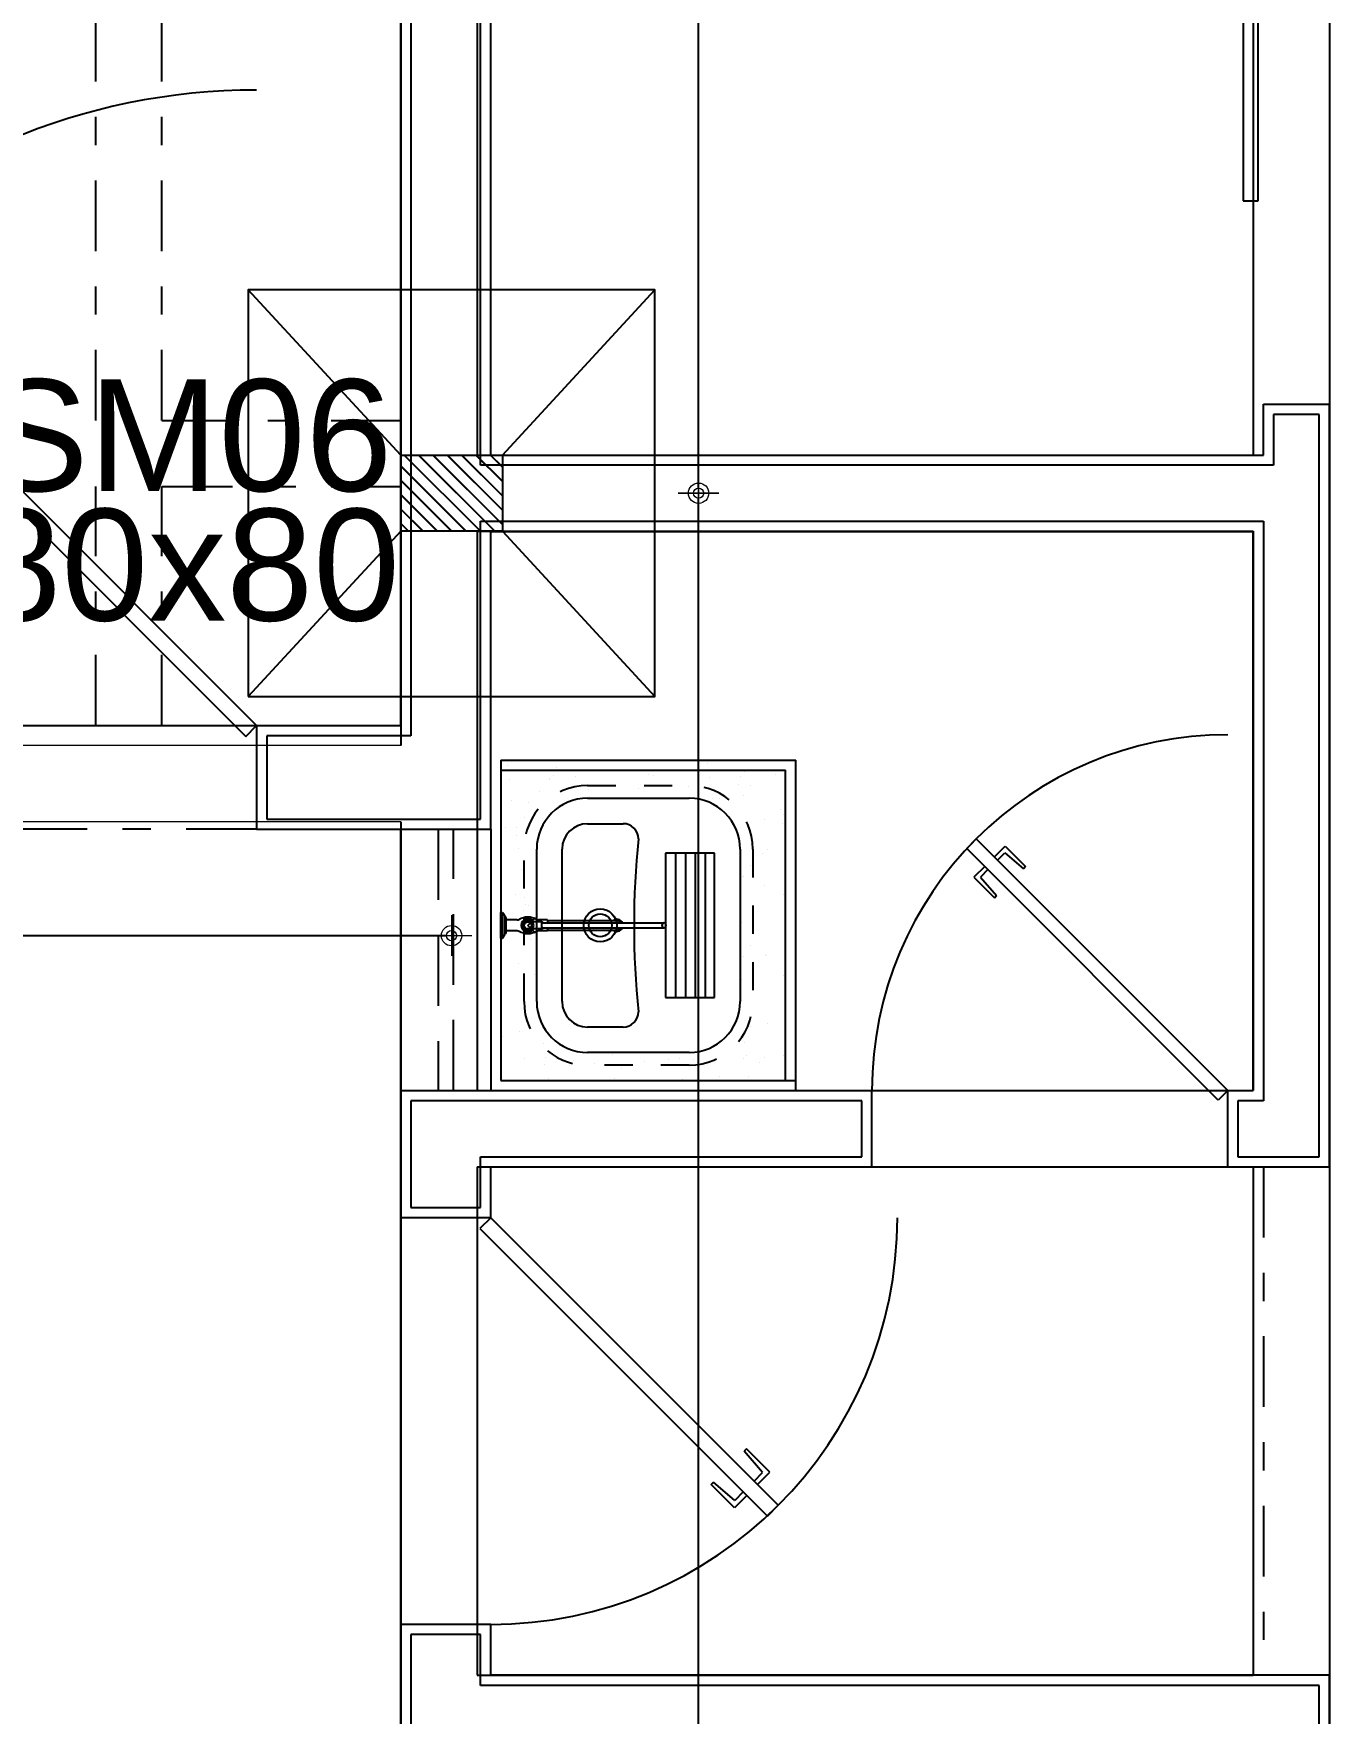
# Model space of a CAD drawing. Header units: millimetres. Extents: x 2317 to 2736, y 1295 to 1343.
# Drawn here: x 2503.31 to 2507.9, y 1318.05 to 1323.99 of the extents above; entities that cross this region are included whole.
import ezdxf

# ---------------------------------------------------------------- set-up
doc = ezdxf.new("R2010")
doc.units = ezdxf.units.MM
doc.linetypes.add('DASHDOT', pattern=[1, 0.5, -0.25, 0, -0.25])
doc.linetypes.add('HIDDEN', pattern=[0.375, 0.25, -0.125])
for name, color, linetype in [('ARQUITETONICO', 8, 'Continuous'), ('BL-CRM-03', 7, 'Continuous'), ('LOUÇAS E METAIS', 5, 'Continuous'), ('PILARES', 1, 'Continuous'), ('sapatas', 4, 'Continuous'), ('VIGAS', 5, 'Continuous')]:
    doc.layers.add(name, color=color, linetype=linetype)
for name, color, linetype, lineweight in [('COTAS', 53, 'Continuous', 9), ('DT-Forma', 5, 'Continuous', 5), ('LC-Textos', 3, 'Continuous', 20)]:
    doc.layers.add(name, color=color, linetype=linetype, lineweight=lineweight)
doc.styles.add('Arial', font='arial.ttf')
doc.styles.add('CARIMBO_DADOS', font='arial.ttf', dxfattribs={"height": 0.1})
doc.dimstyles.new('COTAS_EXTERNAS', dxfattribs={"dimtxt": 0.1, "dimasz": 0.01, "dimexe": 0, "dimexo": 0, "dimgap": 0.07, "dimtad": 1, "dimzin": 5, "dimdsep": 46, "dimtxsty": 'CARIMBO_DADOS', "dimblk1": 'CIRCULOS', "dimblk2": 'CIRCULOS', "dimsah": 1, "dimcen": 0, "dimse1": 1, "dimse2": 1, "dimclrd": 8, "dimclre": 8, "dimclrt": 230, "dimadec": 0, "dimazin": 0, "dimtfac": 100, "dimtix": 1, "dimtmove": 2, "dimatfit": 3, "dimldrblk": 'CIRCULOS', "dimfxl": 1, "dimtolj": 1, "dimtzin": 5, "dimarcsym": 0})

# ---------------------------------------------------------------- blocks, each defined once
blk = doc.blocks.new('CIRCULOS')
at = {"layer": 'COTAS'}
for p, q in [((0, 4), (0, -4)), ((-4, 0), (4, 0))]:
    blk.add_line(p, q, dxfattribs=at)
for radius in [2, 1]:
    blk.add_circle((0, 0), radius, dxfattribs=at)
blk = doc.blocks.new('*D98')
at = {"color": 8, "lineweight": -2}
blk.add_line((-2.141, -4.0979), (-2.141, 1.3821), dxfattribs=at)
at = {"layer": 'Defpoints', "color": 0}
for p in [(-2.527, 1.3921), (-2.141, 1.3921), (-2.527, -4.1079)]:
    blk.add_point(p, dxfattribs=at)
at = {"color": 8, "lineweight": -2, "xscale": 0.01, "yscale": 0.01, "zscale": 0.01}
for p, rotation in [((-2.141, 1.3921), 90), ((-2.141, -4.1079), 270)]:
    blk.add_blockref('CIRCULOS', p, dxfattribs=dict(at, rotation=rotation))
at = {"color": 230, "insert": (-2.262, -1.3579), "char_height": 0.1, "attachment_point": 5, "rotation": 90, "style": 'CARIMBO_DADOS'}
blk.add_mtext('\\A1;5.50', dxfattribs=at)
blk = doc.blocks.new('*D99')
at = {"color": 8, "lineweight": -2}
blk.add_line((-2.141, 1.4021), (-2.141, 4.7161), dxfattribs=at)
at = {"layer": 'Defpoints', "color": 0}
for p in [(-2.527, 4.7261), (-2.141, 4.7261), (-2.527, 1.3921)]:
    blk.add_point(p, dxfattribs=at)
at = {"color": 8, "lineweight": -2, "xscale": 0.01, "yscale": 0.01, "zscale": 0.01}
for p, rotation in [((-2.141, 4.7261), 90), ((-2.141, 1.3921), 270)]:
    blk.add_blockref('CIRCULOS', p, dxfattribs=dict(at, rotation=rotation))
at = {"color": 230, "insert": (-2.262, 3.0591), "char_height": 0.1, "attachment_point": 5, "rotation": 90, "style": 'CARIMBO_DADOS'}
blk.add_mtext('\\A1;3.33', dxfattribs=at)
blk = doc.blocks.new('*D101')
at = {"color": 8, "lineweight": -2}
blk.add_line((-6.137, 0.5218), (-2.637, 0.5218), dxfattribs=at)
at = {"layer": 'Defpoints', "color": 0}
for p in [(-2.627, 1.3171), (-6.147, 0.7456), (-2.627, 0.5218)]:
    blk.add_point(p, dxfattribs=at)
at = {"color": 8, "lineweight": -2, "xscale": 0.01, "yscale": 0.01, "zscale": 0.01, "rotation": 180}
blk.add_blockref('CIRCULOS', (-6.147, 0.5218), dxfattribs=at)
at = {"color": 8, "lineweight": -2, "xscale": 0.01, "yscale": 0.01, "zscale": 0.01}
blk.add_blockref('CIRCULOS', (-2.627, 0.5218), dxfattribs=at)
at = {"color": 230, "insert": (-4.387, 0.6429), "char_height": 0.1, "attachment_point": 5, "style": 'CARIMBO_DADOS'}
blk.add_mtext('\\A1;3.52', dxfattribs=at)
blk = doc.blocks.new('*E10')
at = {"layer": 'LOUÇAS E METAIS'}
blk.add_ellipse((486.9, -52), major_axis=(0, -4.75), ratio=0.103175, start_param=0, end_param=3.141593, dxfattribs=at)
blk = doc.blocks.new('1')
h = blk.add_hatch()
h.set_pattern_fill('JIS_LC_20', color=256, scale=0.001, angle=-90, style=0)
h.set_pattern_definition([(315, (-1324.93345, 2664.556458), (0.01414213562, 0.01414213562), []), (315, (-1324.93345, 2664.556058), (0.01414213562, 0.01414213562), [])])
h.paths.add_polyline_path([(-2.527, 1.3171), (-2.527, 1.3921), (-2.727, 1.3921), (-2.727, 1.3171)])
h.paths.add_polyline_path([(-2.527, 1.3921), (-2.527, 1.4671), (-2.727, 1.4671), (-2.727, 1.3921)])
at = {"layer": 'DT-Forma'}
for p, q in [((-2.727, 0.8956), (-6.247, 0.8956)), ((-2.727, 0.7456), (-6.097, 0.7456))]:
    blk.add_line(p, q, dxfattribs=at)
at = {"layer": 'PILARES'}
blk.add_lwpolyline([(-2.527, 1.4671), (-2.527, 1.3171), (-2.727, 1.3171), (-2.727, 1.4671)], close=True, dxfattribs=at)
at = {"layer": 'sapatas'}
for p, q in [((-2.727, 1.4671), (-3.027, 1.7921)), ((-2.527, 1.4671), (-2.227, 1.7921)), ((-2.727, 1.3171), (-3.027, 0.9921)), ((-2.527, 1.3171), (-2.227, 0.9921))]:
    blk.add_line(p, q, dxfattribs=at)
blk.add_lwpolyline([(-3.027, 0.9921), (-2.227, 0.9921), (-2.227, 1.7921), (-3.027, 1.7921)], close=True, dxfattribs=at)
at = {"layer": 'VIGAS'}
for p, q in [((-2.727, 4.6511), (-2.727, 0.8956)), ((-2.577, 4.6511), (-2.577, 1.4671)), ((-1.05, 4.6511), (-1.05, 1.4671)), ((-0.9, 4.6511), (-0.9, -4.0329)), ((-2.577, 1.4671), (-1.05, 1.4671)), ((-2.577, 1.3171), (-2.577, 0.2171)), ((-2.577, 1.3171), (-1.05, 1.3171)), ((-1.05, 1.3171), (-1.05, 0.2171)), ((-2.727, 0.7456), (-2.727, -7.5609)), ((-2.577, 0.2171), (-1.05, 0.2171)), ((-2.577, 0.0671), (-2.577, -0.9329)), ((-2.577, 0.0671), (-1.05, 0.0671)), ((-1.05, 0.0671), (-1.05, -0.9329)), ((-2.577, -0.9329), (-1.05, -0.9329))]:
    blk.add_line(p, q, dxfattribs=at)
at = {"layer": 'LC-Textos', "char_height": 0.22, "attachment_point": 7, "line_spacing_factor": 0.798, "style": 'Arial'}
for s, insert, width in [('SM06', (-3.5463, 1.393), 0.528), ('80x80', (-3.5657, 1.1383), 2.112)]:
    blk.add_mtext(s, dxfattribs=dict(at, insert=insert, width=width))
for base, p1, p2, picture, middle in [((-2.141, 4.7261), (-2.527, 1.3921), (-2.527, 4.7261), '*D99', (-2.262, 3.0591)), ((-2.141, 1.3921), (-2.527, -4.1079), (-2.527, 1.3921), '*D98', (-2.262, -1.3579))]:
    dim = blk.add_linear_dim(base=base, p1=p1, p2=p2, angle=90, dimstyle='COTAS_EXTERNAS')
    dim.commit()
    dim.dimension.update_dxf_attribs({"geometry": picture, "text_midpoint": middle})
dim = blk.add_linear_dim(base=(-2.627, 0.5218), p1=(-6.147, 0.7456), p2=(-2.627, 1.3171), dimstyle='COTAS_EXTERNAS')
dim.commit()
dim.dimension.update_dxf_attribs({"geometry": '*D101', "text_midpoint": (-4.387, 0.6429)})

msp = doc.modelspace()

# ---------------------------------------------------------------- linework, layer by layer
at = {"layer": 'ARQUITETONICO', "linetype": 'DASHDOT', "ltscale": 0.5}
for p, q in [((2503.5314, 1322.623), (2503.5314, 1337.9158)), ((2503.7654, 1322.623), (2503.7654, 1337.6818)), ((2503.7654, 1322.623), (2504.6114, 1322.623)), ((2503.5314, 1321.543), (2503.5314, 1322.389)), ((2503.7654, 1321.543), (2503.7654, 1322.389)), ((2503.7654, 1322.389), (2504.6114, 1322.389)), ((2499.3428, 1321.543), (2504.6114, 1321.543)), ((2504.1011, 1321.1758), (2499.6011, 1321.1758)), ((2507.666, 1319.9806), (2507.666, 1318.1806)), ((2507.9, 1319.9806), (2507.9, 1318.1806))]:
    msp.add_line(p, q, dxfattribs=at)
at = {"layer": 'ARQUITETONICO'}
for p, q in [((2507.594, 1325.2006), (2507.594, 1323.4006)), ((2507.648, 1323.4006), (2507.648, 1325.2006)), ((2504.6114, 1321.543), (2504.6114, 1324.8442)), ((2504.6474, 1324.8082), (2504.6474, 1321.507)), ((2504.894, 1322.4646), (2504.894, 1324.8082)), ((2504.93, 1322.5006), (2504.93, 1324.8442)), ((2507.594, 1323.4006), (2507.648, 1323.4006)), ((2504.1011, 1321.543), (2502.5101, 1323.134)), ((2502.4719, 1323.0958), (2504.0629, 1321.5048)), ((2507.666, 1322.5006), (2507.666, 1322.6806)), ((2507.666, 1322.6806), (2507.9, 1322.6806)), ((2507.9, 1319.9806), (2507.9, 1322.6806)), ((2507.864, 1322.6446), (2507.702, 1322.6446)), ((2507.702, 1322.6446), (2507.702, 1322.4646)), ((2507.864, 1320.0166), (2507.864, 1322.6446)), ((2504.93, 1322.5006), (2507.666, 1322.5006)), ((2507.702, 1322.4646), (2504.894, 1322.4646)), ((2504.894, 1321.2118), (2504.894, 1322.2666)), ((2504.894, 1322.2666), (2507.666, 1322.2666)), ((2507.666, 1322.2666), (2507.666, 1320.2146)), ((2504.93, 1321.1758), (2504.93, 1322.2306)), ((2504.93, 1322.2306), (2507.63, 1322.2306)), ((2507.63, 1320.2506), (2507.63, 1322.2306)), ((2499.6011, 1321.543), (2504.1011, 1321.543)), ((2504.0629, 1321.5048), (2504.1011, 1321.543)), ((2504.1011, 1321.543), (2504.6114, 1321.543)), ((2504.1011, 1321.543), (2504.1011, 1321.1758)), ((2504.6474, 1321.507), (2504.1371, 1321.507)), ((2504.1371, 1321.507), (2504.1371, 1321.2118)), ((2504.966, 1321.4206), (2506.01, 1321.4206)), ((2504.966, 1321.4206), (2504.966, 1320.2866)), ((2505.0165, 1321.4198), (2505.0165, 1321.4198)), ((2506.01, 1320.2866), (2506.01, 1321.4206)), ((2504.966, 1321.3846), (2505.974, 1321.3846)), ((2504.9889, 1321.4002), (2504.9889, 1321.4002)), ((2504.9952, 1321.3526), (2504.9952, 1321.3526)), ((2505.1379, 1321.3572), (2505.1379, 1321.3572)), ((2505.1381, 1321.3509), (2505.1381, 1321.3509)), ((2505.1536, 1321.3678), (2505.1536, 1321.3678)), ((2505.1625, 1321.3957), (2505.1625, 1321.3957)), ((2505.2306, 1321.3626), (2505.2306, 1321.3626)), ((2505.489, 1321.3713), (2505.489, 1321.3713)), ((2505.5074, 1321.3661), (2505.5074, 1321.3661)), ((2505.6983, 1321.407), (2505.6983, 1321.407)), ((2505.7045, 1321.3594), (2505.7045, 1321.3594)), ((2505.8139, 1321.3634), (2505.8139, 1321.3634)), ((2505.8293, 1321.3803), (2505.8293, 1321.3803)), ((2505.94, 1321.3694), (2505.94, 1321.3694)), ((2505.974, 1320.2866), (2505.974, 1321.3846)), ((2505.1011, 1321.3096), (2505.1011, 1321.3096)), ((2505.2773, 1321.3153), (2505.2773, 1321.3153)), ((2505.2785, 1321.2922), (2505.2785, 1321.2922)), ((2505.4535, 1321.3211), (2505.4535, 1321.3211)), ((2505.4726, 1321.3227), (2505.4726, 1321.3227)), ((2505.6297, 1321.3268), (2505.6297, 1321.3268)), ((2505.8058, 1321.3326), (2505.8058, 1321.3326)), ((2505.8254, 1321.294), (2505.8254, 1321.294)), ((2505.8499, 1321.3325), (2505.8499, 1321.3325)), ((2505.005, 1321.2783), (2505.005, 1321.2783)), ((2505.0653, 1321.2714), (2505.0653, 1321.2714)), ((2505.2729, 1321.2856), (2505.6329, 1321.2856)), ((2505.7143, 1321.2851), (2505.7143, 1321.2851)), ((2505.741, 1321.2839), (2505.741, 1321.2839)), ((2505.9563, 1321.2452), (2505.9563, 1321.2452)), ((2504.1011, 1321.1758), (2504.93, 1321.1758)), ((2504.1371, 1321.2118), (2504.894, 1321.2118)), ((2504.6114, 1320.2506), (2504.6114, 1321.1758)), ((2504.93, 1321.1758), (2504.93, 1320.2506)), ((2504.9819, 1321.1804), (2504.9819, 1321.1804)), ((2505.0195, 1321.1805), (2505.0195, 1321.1805)), ((2505.0495, 1321.2184), (2505.0495, 1321.2184)), ((2505.2729, 1321.1956), (2505.3989, 1321.1956)), ((2505.9005, 1321.2093), (2505.9005, 1321.2093)), ((2505.9626, 1321.1976), (2505.9626, 1321.1976)), ((2505.9659, 1321.229), (2505.9659, 1321.229)), ((2504.9664, 1321.1635), (2504.9664, 1321.1635)), ((2505.0213, 1321.1541), (2505.0213, 1321.1541)), ((2505.9724, 1321.1233), (2505.9724, 1321.1233)), ((2506.6156, 1321.1082), (2506.649, 1321.1416)), ((2506.649, 1321.1416), (2507.54, 1320.2506)), ((2506.713, 1321.0776), (2506.7512, 1321.1159)), ((2506.7512, 1321.1159), (2506.8237, 1321.0434)), ((2505.0276, 1321.1065), (2505.0276, 1321.1065)), ((2505.0929, 1320.5656), (2505.0929, 1321.1056)), ((2505.1829, 1320.5656), (2505.1829, 1321.1056)), ((2505.5492, 1321.091), (2505.5492, 1320.5802)), ((2505.7229, 1321.091), (2505.5492, 1321.091)), ((2505.5842, 1321.091), (2505.5842, 1320.5802)), ((2505.6192, 1321.091), (2505.6192, 1320.5802)), ((2505.6543, 1321.091), (2505.6543, 1320.5802)), ((2505.6893, 1321.091), (2505.6893, 1320.5802)), ((2505.7229, 1320.5802), (2505.7229, 1321.091)), ((2505.8129, 1321.1056), (2505.8129, 1320.5656)), ((2505.8147, 1321.0856), (2505.8147, 1321.0856)), ((2505.8941, 1321.0885), (2505.8941, 1321.0885)), ((2505.9096, 1321.1054), (2505.9096, 1321.1054)), ((2507.5066, 1320.2172), (2506.6156, 1321.1082)), ((2506.7241, 1321.0665), (2506.7506, 1321.0929)), ((2506.7506, 1321.0929), (2506.8164, 1321.0361)), ((2505.0374, 1321.0322), (2505.0374, 1321.0322)), ((2505.8212, 1321.009), (2505.8212, 1321.009)), ((2505.8259, 1321.0092), (2505.8259, 1321.0092)), ((2505.8504, 1321.0478), (2505.8504, 1321.0478)), ((2506.6796, 1321.0442), (2506.6413, 1321.0059)), ((2506.6413, 1321.0059), (2506.7138, 1320.9335)), ((2506.6907, 1321.0331), (2506.6642, 1321.0066)), ((2506.6642, 1321.0066), (2506.7211, 1320.9408)), ((2506.8237, 1321.0434), (2506.8164, 1321.0361)), ((2505.0184, 1320.9466), (2505.0184, 1320.9466)), ((2505.05, 1320.9336), (2505.05, 1320.9336)), ((2505.8993, 1320.9754), (2505.8993, 1320.9754)), ((2505.9664, 1320.9442), (2505.9664, 1320.9442)), ((2506.7138, 1320.9335), (2506.7211, 1320.9408)), ((2504.966, 1320.7906), (2504.966, 1320.8806)), ((2504.966, 1320.8806), (2504.9714, 1320.8806)), ((2504.9714, 1320.8806), (2504.9804, 1320.868)), ((2504.9714, 1320.7906), (2504.9714, 1320.8806)), ((2505.0467, 1320.8886), (2505.0467, 1320.8886)), ((2505.0537, 1320.908), (2505.0537, 1320.908)), ((2505.0621, 1320.9055), (2505.0621, 1320.9055)), ((2504.9804, 1320.8032), (2504.9804, 1320.868)), ((2504.9804, 1320.8032), (2504.9804, 1320.868)), ((2504.9804, 1320.8032), (2504.9804, 1320.868)), ((2504.9804, 1320.8046), (2504.9804, 1320.8666)), ((2504.9804, 1320.8653), (2504.9804, 1320.8059)), ((2504.9822, 1320.8653), (2504.9804, 1320.8653)), ((2504.9804, 1320.8641), (2504.9804, 1320.8071)), ((2504.9804, 1320.8104), (2504.9804, 1320.8608)), ((2504.9804, 1320.8181), (2504.9804, 1320.8532)), ((2504.984, 1320.8635), (2504.984, 1320.8077)), ((2505.0234, 1320.8554), (2504.984, 1320.8554)), ((2505.0234, 1320.8158), (2504.984, 1320.8158)), ((2505.06, 1320.8604), (2505.06, 1320.8604)), ((2505.0614, 1320.8356), (2505.0888, 1320.8631)), ((2505.0888, 1320.8082), (2505.0614, 1320.8356)), ((2505.1104, 1320.8478), (2505.077, 1320.8478)), ((2505.1104, 1320.8235), (2505.077, 1320.8235)), ((2505.1316, 1320.8554), (2505.0994, 1320.8554)), ((2505.1316, 1320.8158), (2505.0994, 1320.8158)), ((2505.1104, 1320.8478), (2505.1122, 1320.8478)), ((2505.1104, 1320.8235), (2505.1122, 1320.8235)), ((2505.1122, 1320.8442), (2505.5436, 1320.8442)), ((2505.1122, 1320.8271), (2505.5436, 1320.8271)), ((2505.1122, 1320.8235), (2505.1122, 1320.8235)), ((2505.1316, 1320.8554), (2505.1316, 1320.8442)), ((2505.1316, 1320.8527), (2505.3764, 1320.8527)), ((2505.1316, 1320.8271), (2505.1316, 1320.8158)), ((2505.1316, 1320.8185), (2505.3764, 1320.8185)), ((2505.8178, 1320.8463), (2505.8178, 1320.8463)), ((2504.966, 1320.7906), (2504.9714, 1320.7906)), ((2504.9714, 1320.7906), (2504.9804, 1320.8032)), ((2504.9738, 1320.8091), (2504.9738, 1320.8091)), ((2504.9822, 1320.8059), (2504.9804, 1320.8059)), ((2505.0698, 1320.786), (2505.0698, 1320.786)), ((2505.851, 1320.763), (2505.851, 1320.763)), ((2505.0273, 1320.6996), (2505.0273, 1320.6996)), ((2505.8264, 1320.7244), (2505.8264, 1320.7244)), ((2505.9015, 1320.7341), (2505.9015, 1320.7341)), ((2505.9082, 1320.7284), (2505.9082, 1320.7284)), ((2505.0505, 1320.6488), (2505.0505, 1320.6488)), ((2505.0861, 1320.6618), (2505.0861, 1320.6618)), ((2505.8181, 1320.6431), (2505.8181, 1320.6431)), ((2505.9669, 1320.6595), (2505.9669, 1320.6595)), ((2505.0924, 1320.6142), (2505.0924, 1320.6142)), ((2505.5492, 1320.5802), (2505.7229, 1320.5802)), ((2505.8167, 1320.6124), (2505.8167, 1320.6124)), ((2505.054, 1320.5342), (2505.054, 1320.5342)), ((2505.0304, 1320.4602), (2505.0304, 1320.4602)), ((2505.3989, 1320.4756), (2505.2729, 1320.4756)), ((2505.8515, 1320.4782), (2505.8515, 1320.4782)), ((2505.9113, 1320.489), (2505.9113, 1320.489)), ((2504.9706, 1320.4432), (2504.9706, 1320.4432)), ((2505.1185, 1320.4157), (2505.1185, 1320.4157)), ((2505.8269, 1320.4397), (2505.8269, 1320.4397)), ((2505.8279, 1320.4225), (2505.8279, 1320.4225)), ((2505.051, 1320.3641), (2505.051, 1320.3641)), ((2505.1208, 1320.3424), (2505.1208, 1320.3424)), ((2505.1248, 1320.3681), (2505.1248, 1320.3681)), ((2505.2072, 1320.3389), (2505.2072, 1320.3389)), ((2505.2226, 1320.3557), (2505.2226, 1320.3557)), ((2505.6329, 1320.3856), (2505.2729, 1320.3856)), ((2505.297, 1320.3481), (2505.297, 1320.3481)), ((2505.3602, 1320.3781), (2505.3602, 1320.3781)), ((2505.4732, 1320.3539), (2505.4732, 1320.3539)), ((2505.558, 1320.3593), (2505.558, 1320.3593)), ((2505.5979, 1320.3658), (2505.5979, 1320.3658)), ((2505.6022, 1320.3382), (2505.6022, 1320.3382)), ((2505.6494, 1320.3596), (2505.6494, 1320.3596)), ((2505.8256, 1320.3654), (2505.8256, 1320.3654)), ((2505.8342, 1320.3749), (2505.8342, 1320.3749)), ((2505.8829, 1320.3514), (2505.8829, 1320.3514)), ((2505.8983, 1320.3682), (2505.8983, 1320.3682)), ((2505.9674, 1320.3747), (2505.9674, 1320.3747)), ((2504.966, 1320.2866), (2506.01, 1320.2866)), ((2505.1346, 1320.2938), (2505.1346, 1320.2938)), ((2505.369, 1320.292), (2505.369, 1320.292)), ((2505.3935, 1320.3305), (2505.3935, 1320.3305)), ((2505.6085, 1320.2906), (2505.6085, 1320.2906)), ((2505.7385, 1320.3009), (2505.7385, 1320.3009)), ((2505.8439, 1320.3006), (2505.8439, 1320.3006)), ((2506.01, 1320.2506), (2506.01, 1320.2866)), ((2504.6114, 1319.8006), (2504.6114, 1320.2506)), ((2504.6114, 1320.2506), (2506.28, 1320.2506)), ((2506.28, 1319.9806), (2506.28, 1320.2506)), ((2506.28, 1320.2506), (2507.54, 1320.2506)), ((2507.54, 1320.2506), (2507.5066, 1320.2172)), ((2507.54, 1319.9806), (2507.54, 1320.2506)), ((2507.54, 1320.2506), (2507.63, 1320.2506)), ((2506.244, 1320.2146), (2504.6474, 1320.2146)), ((2504.6474, 1320.2146), (2504.6474, 1319.8366)), ((2506.244, 1320.0166), (2506.244, 1320.2146)), ((2507.666, 1320.2146), (2507.576, 1320.2146)), ((2507.576, 1320.2146), (2507.576, 1320.0166)), ((2504.894, 1319.8366), (2504.894, 1320.0166)), ((2504.894, 1320.0166), (2506.244, 1320.0166)), ((2507.576, 1320.0166), (2507.864, 1320.0166)), ((2504.93, 1319.9806), (2506.28, 1319.9806)), ((2504.93, 1319.8006), (2504.93, 1319.9806)), ((2507.54, 1319.9806), (2507.9, 1319.9806)), ((2504.6474, 1319.8366), (2504.894, 1319.8366)), ((2504.93, 1319.8006), (2504.6114, 1319.8006)), ((2504.6114, 1318.3606), (2504.6114, 1319.8006)), ((2504.93, 1319.8006), (2504.8918, 1319.7624)), ((2504.8918, 1319.7624), (2505.91, 1318.7442)), ((2505.9482, 1318.7824), (2504.93, 1319.8006)), ((2505.836, 1318.982), (2505.8277, 1318.9736)), ((2505.8927, 1318.8985), (2505.8277, 1318.9736)), ((2505.9188, 1318.8992), (2505.836, 1318.982)), ((2505.7104, 1318.8564), (2505.7188, 1318.8647)), ((2505.7932, 1318.7736), (2505.7104, 1318.8564)), ((2505.794, 1318.7998), (2505.7188, 1318.8647)), ((2505.8624, 1318.8682), (2505.8927, 1318.8985)), ((2505.8751, 1318.8555), (2505.9188, 1318.8992)), ((2505.8369, 1318.8173), (2505.7932, 1318.7736)), ((2505.8242, 1318.83), (2505.794, 1318.7998)), ((2505.91, 1318.7442), (2505.9482, 1318.7824)), ((2504.6114, 1317.3706), (2504.6114, 1318.3606)), ((2504.93, 1318.3606), (2504.6114, 1318.3606)), ((2504.894, 1318.3246), (2504.6474, 1318.3246)), ((2504.6474, 1318.3246), (2504.6474, 1317.4066)), ((2504.894, 1318.1446), (2504.894, 1318.3246)), ((2504.93, 1318.1806), (2504.93, 1318.3606)), ((2507.864, 1318.1446), (2504.894, 1318.1446)), ((2507.9, 1318.1806), (2504.93, 1318.1806)), ((2507.864, 1317.1366), (2507.864, 1318.1446)), ((2507.9, 1317.1006), (2507.9, 1318.1806))]:
    msp.add_line(p, q, dxfattribs=at)
at = {"layer": 'ARQUITETONICO', "linetype": 'HIDDEN', "ltscale": 0.1}
for p, q in [((2505.2729, 1321.3306), (2505.6329, 1321.3306)), ((2505.0479, 1320.5656), (2505.0479, 1321.1056)), ((2505.8579, 1321.1056), (2505.8579, 1320.5656)), ((2505.6329, 1320.3406), (2505.2729, 1320.3406))]:
    msp.add_line(p, q, dxfattribs=at)
at = {"layer": 'ARQUITETONICO', "linetype": 'HIDDEN'}
for p, q in [((2504.7437, 1321.1758), (2504.7437, 1320.2506)), ((2504.7977, 1320.2506), (2504.7977, 1321.1758))]:
    msp.add_line(p, q, dxfattribs=at)
at = {"layer": 'ARQUITETONICO'}
for centre, radius in [((2505.3179, 1320.8356), 0.0585), ((2505.3179, 1320.8356), 0.0405), ((2505.0614, 1320.8356), 0.0198), ((2505.0614, 1320.8356), 0.0164), ((2505.0614, 1320.8356), 0.0128)]:
    msp.add_circle(centre, radius, dxfattribs=at)
for centre, radius, start, end in [((2504.1011, 1321.543), 2.25, 90, 180), ((2507.54, 1320.2506), 1.26, 90, 180), ((2505.2729, 1321.1056), 0.18, 90, 180), ((2505.6329, 1321.1056), 0.18, 0, 90), ((2505.2729, 1321.1056), 0.09, 90, 180), ((2505.3989, 1321.1416), 0.054, 0, 90), ((2508.4655, 1320.8356), 3.0281, 174.20017, 185.79983), ((2504.9822, 1320.8635), 0.0018, 0, 90), ((2505.0234, 1320.8734), 0.018, 270, 292.51048), ((2505.0234, 1320.7978), 0.018, 67.48952, 90), ((2505.0614, 1320.7974), 0.0671, 62.38264, 117.61736), ((2505.0614, 1320.8739), 0.0671, 242.38264, 297.61736), ((2505.0614, 1320.8356), 0.0234, 31.28067, 328.71933), ((2505.0994, 1320.8734), 0.018, 247.48952, 270), ((2505.0994, 1320.7978), 0.018, 90, 112.51048), ((2505.3764, 1320.8356), 0.0216, 23.31796, 127.65846), ((2505.3764, 1320.8356), 0.0216, 232.34154, 336.68204), ((2505.3764, 1320.8356), 0.0171, 30, 90), ((2505.3764, 1320.8356), 0.0171, 270, 330), ((2504.9822, 1320.8077), 0.0018, 270, 0), ((2505.2729, 1320.5656), 0.18, 180, 270), ((2505.2729, 1320.5656), 0.09, 180, 270), ((2505.3989, 1320.5296), 0.054, 270, 0), ((2505.6329, 1320.5656), 0.18, 270, 360), ((2504.93, 1319.8006), 1.44, 270, 0)]:
    msp.add_arc(centre, radius, start, end, dxfattribs=at)
at = {"layer": 'ARQUITETONICO', "linetype": 'HIDDEN', "ltscale": 0.1}
for centre, start, end in [((2505.2729, 1321.1056), 90, 180), ((2505.6329, 1321.1056), 0, 90), ((2505.2729, 1320.5656), 180, 270), ((2505.6329, 1320.5656), 270, 360)]:
    msp.add_arc(centre, 0.225, start, end, dxfattribs=at)
at = {"layer": 'ARQUITETONICO', "extrusion": (0, 0, -1)}
for centre, major_axis, ratio, start_param, end_param in [((2505.1122, 1320.8356), (0, 0.0122), 0.145907, 2.351393, 7.073385), ((2505.5436, 1320.8356), (0, 0.00855), 0.866025, 3.141593, 9.424778)]:
    msp.add_ellipse(centre, major_axis=major_axis, ratio=ratio, start_param=start_param, end_param=end_param, dxfattribs=at)

# ---------------------------------------------------------------- block references
at = {"layer": 'ARQUITETONICO', "xscale": -0.001799999999957436, "yscale": 0.001799999999957436, "zscale": 0.001799999999957436}
msp.add_blockref('*E10', (2505.9886, 1320.9293), dxfattribs=at)
at = {"layer": 'BL-CRM-03', "xscale": 1.8, "yscale": 1.8, "zscale": 1.8}
msp.add_blockref('1', (2509.52, 1319.8599), dxfattribs=at)

doc.saveas('drawing.dxf')
